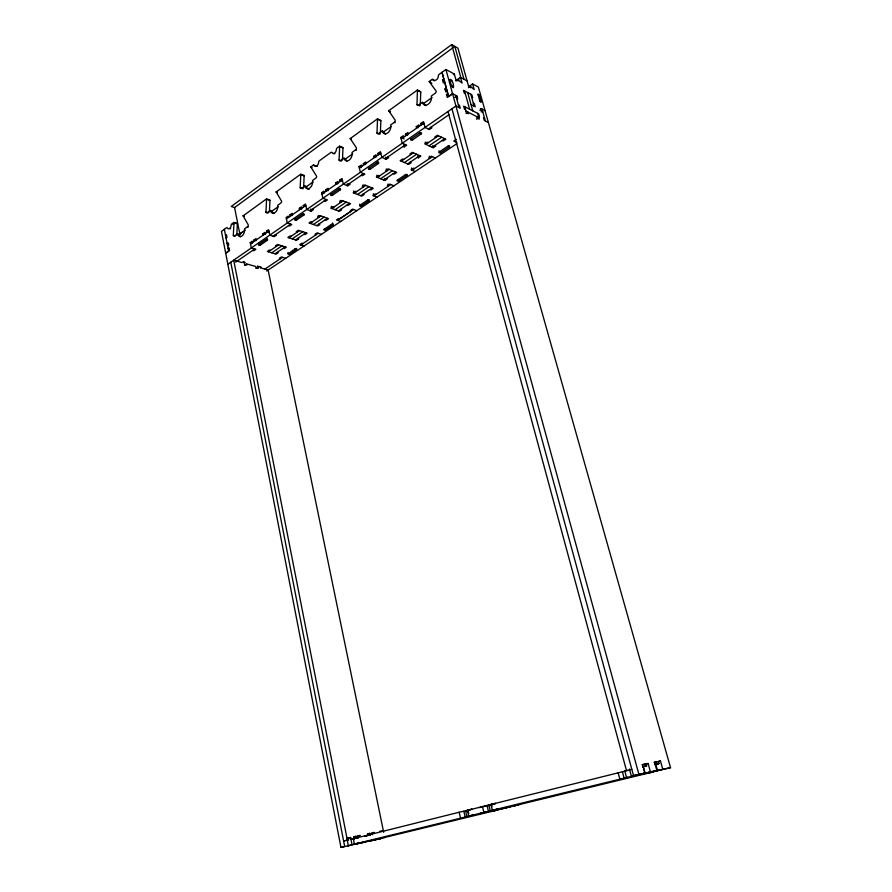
<?xml version="1.0" encoding="UTF-8"?>
<svg xmlns="http://www.w3.org/2000/svg" width="892" height="892" viewBox="0 0 892 892"><rect width="100%" height="100%" fill="white"/><g stroke="black" fill="none" stroke-linecap="round" stroke-linejoin="round"><path stroke-width="1.34" d="M419.43 105.735L416.977 104.531L417.445 90.014L388.722 110.731L395.245 120.309A1.739 1.182 -68 0 1 394.342 122.327L390.663 124.936A6.032 4.114 -68.4 0 1 387.663 132.93A6.032 4.114 -68.4 0 1 382.166 130.979L378.554 133.555A1.717 1.16 -68.7 0 1 377.004 132.986L377.528 118.803L350.266 138.583A1.661 1.115 -69.7 0 0 350.389 138.851L356.343 147.715A1.672 1.126 -69.9 0 1 355.518 149.934L352.017 152.42A5.843 3.936 -70.2 0 1 349.14 160.17A5.843 3.936 -70.2 0 1 343.955 158.163L340.521 160.605A1.661 1.115 -70.6 0 1 339.049 160.025L339.651 146.478A1.628 1.082 -70.3 0 0 339.607 146.165L337.209 147.894A1.65 1.104 -70.3 0 0 336.351 149.577A3.3 2.197 -70.5 0 1 334.645 152.956A3.3 2.197 -70.5 0 1 332.092 152.655A1.65 1.093 -70.6 0 0 330.82 152.499L319.414 160.727A1.628 1.082 -71.1 0 0 318.578 162.389A3.256 2.152 -71.3 0 1 316.916 165.711A3.256 2.152 -71.3 0 1 314.419 165.388A1.628 1.07 -71.4 0 0 313.181 165.221L310.873 166.893A1.594 1.048 -71.4 0 0 310.962 167.161L316.615 176.293A1.628 1.082 -71.7 0 1 315.779 178.188L312.479 180.541A5.664 3.746 -72 0 1 309.725 188.056A5.664 3.746 -72 0 1 304.83 185.971L301.574 188.29A1.606 1.059 -72.3 0 1 300.191 187.699L300.805 174.263L304.15 175.445L303.637 187.632M420.299 104.866L420.745 91.764L417.445 90.014M380.382 133.098L380.851 120.431L377.528 118.803M342.461 160.047L342.985 147.882A1.617 1.082 -70.2 0 0 342.941 147.559L339.607 146.165M273.822 213.623A5.497 3.59 -73.5 0 1 272.06 211.058L270.365 210.479L267.265 212.686A1.561 1.015 -73.7 0 1 265.961 212.084L266.585 198.938L269.964 200.02L269.417 211.939M240.572 236.737A5.352 3.434 -74.8 0 1 239.223 234.373L237.517 233.838L234.551 235.945A1.528 0.97 -75 0 1 233.314 235.321L233.983 222.777M236.793 234.986L237.383 223.747M468.412 87.661L470.352 86.301L470.753 87.728L468.679 86.613L457.942 48.157L451.687 44.6L231.262 206.465L234.574 207.568L454.82 46.384L463.974 79.243M243.137 215.853L266.574 198.838M270.365 210.479A5.508 3.59 -73.5 0 0 275.004 212.608A5.508 3.59 -73.5 0 0 277.657 205.305L280.802 203.064A1.583 1.037 -73.2 0 0 281.593 201.224L276.174 191.914L300.782 174.163M416.977 104.531A1.773 1.215 -66.7 0 0 418.616 105.066L422.418 102.357A6.244 4.304 -66.3 0 0 428.238 104.241A6.244 4.304 -66.3 0 0 431.371 95.99L435.251 93.236A1.795 1.238 -65.9 0 0 436.199 91.151L429.364 81.785A1.762 1.204 -65.8 0 1 429.253 81.495L431.951 79.544A1.795 1.227 -65.7 0 1 433.423 79.633A3.59 2.464 -65.5 0 0 436.378 79.801A3.59 2.464 -65.5 0 0 438.295 76.121A1.806 1.238 -65.3 0 1 439.254 74.281L445.933 69.487L454.34 74.036L455.923 79.778L458.042 80.916L457.652 79.477L462.089 83.079L460.506 77.37L455.689 80.871M225.52 235.399L226.49 234.708L227.003 237.328L226.033 238.019M452.556 93.738L447.282 97.451L446.491 94.519L447.795 93.593L447.07 90.917L445.755 91.843L444.963 88.932L446.279 88.007L444.629 81.941L443.324 82.878L442.532 79.979L443.837 79.042L441.997 72.297L448.609 96.537L452.578 93.749L456.882 95.99L457.685 98.912L456.615 98.354M453.359 74.727L454.34 74.036M244.085 216.377L243.237 216.098L248.199 224.728A1.539 0.981 -74.5 0 1 248.177 225.565A1.539 0.992 -74.5 0 1 247.463 226.769L244.464 228.898A5.363 3.434 -74.8 0 1 241.91 236.012A5.363 3.434 -74.8 0 1 237.517 233.838M239.223 234.373L245.177 230.147M272.06 211.058L278.304 206.621M304.83 185.971L306.525 186.606L313.07 181.946M343.944 158.163L345.628 158.843L352.686 153.837M382.166 130.979L383.828 131.726L391.265 126.452M422.418 102.357L424.057 103.171L431.895 97.618M239.714 234.072L242.613 232.009M456.314 80.759L460.841 77.548L451.687 44.6M227.616 246.125L228.586 245.434L228.073 242.802L227.103 243.494L228.809 244.007M228.084 248.534L229.066 247.853L229.578 250.496L225.676 253.228L228.62 251.187L224.338 229.3M468.735 86.624L472.604 83.915L478.38 87.037L670.539 767.689L654.315 771.29M454.909 97.373L456.882 95.99M252.737 250.373L253.874 250.708L255.892 249.314L251.332 247.943L250.251 242.579L252.269 241.163L252.547 242.512M254.231 241.331L253.964 239.993L255.993 238.565L256.26 239.915M263.084 235.165L262.805 233.815L264.857 232.377L265.136 233.726M266.853 232.533L266.574 231.173L268.648 229.735L269.785 235.154L274.312 236.592L276.397 235.154L275.26 234.797M290.313 216.176L290.023 214.805L292.163 213.311L292.453 214.682M299.634 209.687L299.333 208.304L301.496 206.799L301.797 208.17M303.615 206.911L303.302 205.528L305.488 204.012L306.714 209.531L311.219 211.114L313.404 209.598L312.278 209.207M324.064 201.057L325.179 201.458L327.409 199.919L322.915 198.28L321.655 192.717L323.896 191.156L324.209 192.549M326.082 191.245L325.758 189.851L328.011 188.29L328.323 189.684M335.871 184.421L335.548 183.027L337.823 181.433L338.146 182.827M340.053 181.5L339.729 180.106L342.015 178.5L343.331 184.12L347.791 185.848L350.099 184.254L348.984 183.819M361.383 175.256L362.498 175.702L364.839 174.085L360.379 172.29L359.03 166.626L361.383 164.987L361.717 166.403M363.68 165.031L363.345 163.615L365.709 161.965L366.043 163.381M373.982 157.851L373.637 156.423L376.034 154.751L376.379 156.178M378.386 154.784L378.041 153.357L380.449 151.673L381.865 157.393L386.292 159.267L388.711 157.594L387.607 157.126M402.314 143.211L400.842 137.435L403.318 135.696L403.686 137.145M405.771 135.696L405.403 134.246L407.9 132.507L408.268 133.945M416.664 128.102L416.285 126.653L418.816 124.88L419.195 126.329M421.314 124.858L420.935 123.397L423.488 121.624L425.027 127.444L429.387 129.507L431.951 127.746L430.858 127.221M250.529 243.917L268.938 231.084M286.421 218.897L305.8 205.394M321.979 194.11L342.338 179.905M359.376 168.042L380.806 153.101M401.21 138.873L423.878 123.085M227.817 264.255L455.935 106.014L460.25 108.211L459.436 105.267L458.365 104.721M265.626 239.747L258.791 244.475A1.16 0.557 -10.4 0 0 258.892 245.267A1.16 0.557 -10.4 0 0 260.509 244.999L267.332 240.282A1.16 0.569 -10.6 0 0 267.254 239.48A1.16 0.569 -10.6 0 0 265.626 239.747L267.321 240.282L266.909 238.253M295.04 219.376L302.243 214.392A1.193 0.602 -11.7 0 1 303.893 214.125A1.193 0.602 -11.7 0 1 303.927 214.983L296.735 219.945A1.182 0.591 -11.5 0 1 295.096 220.213A1.182 0.591 -11.5 0 1 295.051 219.376L296.735 219.945M330.965 194.489L338.525 189.26A1.215 0.624 -12.9 0 1 340.22 188.981A1.215 0.624 -12.9 0 1 340.198 189.896L332.649 195.114A1.215 0.624 -12.7 0 1 330.965 195.393A1.215 0.624 -12.7 0 1 330.965 194.489L332.649 195.114M368.753 168.332L376.703 162.823A1.249 0.658 -14.3 0 1 378.442 162.545A1.249 0.658 -14.3 0 1 378.364 163.515L370.414 169.012A1.249 0.658 -14 0 1 368.697 169.29A1.249 0.658 -14 0 1 368.753 168.332L370.414 169.012M411.034 139.041L419.441 133.22A1.293 0.702 -16.1 0 1 421.214 132.941A1.293 0.702 -16.1 0 1 421.091 133.99L412.673 139.788A1.282 0.691 -15.7 0 1 410.922 140.066A1.282 0.691 -15.7 0 1 411.045 139.041L412.673 139.788M235.711 262.125L254.744 248.968M273.175 236.235L290.68 224.126M310.082 210.713L326.294 199.507M346.687 185.413L363.724 173.628M385.177 158.798L405.604 144.682M428.294 128.994L448.966 114.711M403.139 146.4L404.232 146.879L406.707 145.173L402.303 143.199M244.564 265.203L246.526 263.854L255.77 266.507L256.037 267.823L258.234 268.447L257.688 265.827M466.07 113.54L468.044 112.18L468.456 113.652L466.338 112.57L464.721 106.717M268.436 251.778L278.616 244.832M288.952 237.774L299.433 230.627M310.07 223.357L320.864 215.987M342.952 200.912L331.824 208.516L331.322 206.32M365.72 185.38L354.247 193.207L353.723 190.988M389.191 169.346L377.361 177.43L376.814 175.189M401.21 161.151L413.42 152.811M438.429 135.74L425.83 144.348L425.228 142.062M480.309 108.958L480.966 108.512L485.036 110.619M479.896 110.463L481.992 109.036L485.348 121M271.759 252.782L281.939 245.857M292.264 238.833L302.734 231.708M313.371 224.483L324.153 217.135M335.102 209.687L346.219 202.127M357.514 194.445L368.976 186.651M380.605 178.734L392.424 170.695M404.433 162.534L416.631 154.238M429.019 145.809L441.607 137.234M481.123 111.812L482.795 111.901M275.059 253.785L285.228 246.883M295.553 239.892L306.023 232.79M316.649 225.587L327.431 218.284M338.369 210.858L349.474 203.331M360.758 195.683L372.209 187.922M383.839 180.039L395.647 172.033M407.633 163.905L419.82 155.643M432.196 147.247L444.773 138.728M379.736 175.824L378.643 175.389L376.29 176.995L384.92 180.474L387.262 178.891L386.191 178.456M417.378 157.315L418.437 157.784L420.89 156.122L412.36 152.342L409.907 154.026L410.978 154.494M428.35 142.642L427.279 142.151L424.77 143.868L433.267 147.738L435.764 146.054L434.705 145.563M255.993 268.47L258.959 266.474L261.144 267.109L260.163 267.767L268.135 270.064L383.66 832.281M476.551 119.238L478.848 117.677L465.936 111.11M456.303 139.319L453.76 141.025L456.86 142.497M264.601 269.317L282.452 257.331M294.973 248.913L287.904 254.019L289.788 253.975L296.59 249.425L296.545 248.645L294.962 248.913L296.59 249.425L296.367 248.433M300.805 244.999L318.221 233.291M324.231 229.244L331.389 224.45A1.16 0.569 -12.5 0 1 332.995 224.182A1.16 0.569 -12.5 0 1 332.984 224.996L325.848 229.79A1.16 0.557 -12.3 0 1 324.242 230.058A1.16 0.557 -12.3 0 1 324.231 229.244L325.848 229.79M337.522 220.324L353.622 209.508M367.448 200.221L359.944 205.26A1.182 0.591 -13.5 0 0 359.9 206.119A1.182 0.591 -13.5 0 0 361.539 205.851L369.032 200.823A1.193 0.591 -13.7 0 0 369.087 199.953A1.193 0.591 -13.7 0 0 367.448 200.221L369.032 200.823L368.786 199.797M390.796 184.532L373.882 195.894L373.347 193.709M397.431 180.061L405.325 174.776A1.215 0.624 -15.1 0 1 406.986 174.498A1.215 0.624 -15.1 0 1 406.886 175.423L399.003 180.708A1.215 0.624 -14.8 0 1 397.33 180.976A1.215 0.624 -14.8 0 1 397.431 180.061L399.014 180.719M432.33 156.624L412.082 170.227L411.513 167.997M447.661 146.321L439.332 151.908A1.249 0.658 -16.4 0 0 439.176 152.889A1.249 0.658 -16.4 0 0 440.882 152.621L449.211 147.035A1.26 0.658 -16.7 0 0 449.367 146.043A1.26 0.658 -16.7 0 0 447.65 146.321L449.211 147.035L448.832 145.63M266.73 271.001L456.76 143.724M346.888 838.424L350.623 837.488L352.05 844.769L359.097 843.185M353.723 836.919L356.209 836.295L356.566 838.112M641.972 764.834L644.626 764.176L645.206 766.295L646.611 766.005L646.02 763.898L648.094 763.474L650.435 771.926L656.902 770.565L654.572 762.192L656.601 761.779L657.181 763.864L659.032 763.496L658.452 761.411L660.459 761.01L662.789 769.328L670.539 767.689M357.703 836.072L360.178 835.447L357.815 835.96L358.171 837.766L355.629 838.268M645.451 764.143L648.094 763.474M367.448 833.998L369.924 833.373L370.28 835.157M653.97 762.437L656.601 761.779M371.886 833.05L374.361 832.426L372.053 832.927L372.41 834.7M657.828 761.668L660.459 761.01M350.623 837.488L348.203 838.001L348.571 839.829L343.621 841.022L344.825 840.755M468.066 816.37L466.906 816.626L465.579 810.783L466.739 810.538L459.19 812.233L350.98 839.305L358.149 837.566L353.332 838.603L354.425 844.1L359.242 843.04L347.791 845.895M465.579 810.783L490.054 804.729L488.905 804.974L490.288 810.895L497.769 809.401L483.152 812.857M488.905 804.974L625.894 770.922L624.824 771.134L626.552 777.501L627.611 777.278M624.824 771.134L631.792 769.261M492.529 804.116L495.517 803.369L490.923 804.339L492.317 810.293L496.911 809.3L493.912 810.036M354.079 838.725L358.015 837.755M479.372 807.561L492.083 804.484L490.6 804.852M642.552 766.953L646.611 766.005M366.01 836.072L367.259 835.771L364.906 836.272M484.69 806.491L495.093 803.904M368.719 835.492L369.957 835.191M654.55 764.522L657.181 763.864M655.085 764.477L659.032 763.496M655.642 764.522L657.95 763.953L655.263 764.5M237.35 223.446L233.949 222.364L231.887 223.859A1.516 0.959 -74.7 0 0 231.139 225.397A3.033 1.918 -74.8 0 1 229.645 228.464A3.033 1.918 -74.8 0 1 227.46 228.04A1.516 0.959 -74.9 0 0 226.378 227.828L221.461 231.396L340.956 847.4L344.68 846.486L230.772 262.226M354.425 844.1L473.384 815.065L468.746 816.08L467.408 810.192L472.046 809.211L467.977 810.181M468.746 816.08L492.763 810.282M492.317 810.293L644.871 773.108L642.53 764.589L644.626 764.176M451.943 108.779L633.543 775.672L644.871 773.108M491.18 810.828L479.417 813.716L481.691 813.214M650.435 771.926L631.413 776.308L629.44 769.027M361.015 842.884L369.043 841.033M640.835 774.367L656.902 770.565M368.396 841.268L381.821 838.19M645.284 773.431L647.023 773.007M662.789 769.328L639.843 774.524M374.573 839.907L495.473 810.493L491.102 811.452L493.967 810.75M495.06 810.505L510.681 806.602L493.109 810.739L495.316 810.259M517.07 805.097L514.126 805.811L518.442 804.874L499.23 809.457M518.152 804.863L651.896 772.249M651.338 772.249L647.893 773.096L662.343 769.595M377.349 839.383L381.04 838.48L368.385 841.357M369.801 840.866L354.102 844.412L365.319 841.948M371.05 840.554L373.369 840.052M383.638 837.733L384.775 837.476M340.956 847.4L351.515 844.98M519.523 804.495L520.605 804.261M496.811 809.936L499.007 809.468M496.342 810.159L497.435 809.925M348.571 839.829L347.356 840.086L233.715 260.185L242.033 262.571L243.014 261.891L245.267 262.538M356.209 836.295L353.823 836.808L354.302 839.227M367.593 833.875L369.924 833.373M379.892 831.255L382.166 830.764M633.543 775.672L639.542 774.412M641.816 773.933L651.617 771.859M652.286 771.892L657.125 770.866M627.555 770.365L626.485 770.577L447.985 111.533M280.434 258.68L279.352 258.357L281.359 256.996L285.685 258.301M270.477 250.396L269.362 250.061L267.344 251.444L276.174 254.12L278.192 252.748L277.1 252.414M250.251 242.579L252.525 243.271M233.314 235.321L235.443 235.979M260.497 244.999L258.791 244.475L258.591 243.471M289.8 253.975L288.172 253.484L287.96 252.492M276.587 246.237L275.472 245.891L277.524 244.486L286.343 247.229L284.303 248.623L283.199 248.277M253.964 239.993L256.227 240.684M232.745 224.126L233.593 224.394M262.805 233.815L265.069 234.529M247.463 226.769L248.31 227.036M234.841 223.045L237.383 223.859M304.027 246.025L299.712 244.653L301.786 243.26L302.867 243.605M266.574 231.173L268.849 231.898M291.048 236.358L289.945 236.001L287.86 237.428L296.657 240.249L298.742 238.833L297.649 238.487M297.337 232.065L296.233 231.708L298.341 230.259L307.127 233.158L305.019 234.585L303.927 234.228M243.115 215.752L243.973 216.031M288.562 225.598L289.699 225.977L291.818 224.505L287.291 223L286.12 217.536L288.25 216.054L288.54 217.414M316.103 234.708L315.021 234.351L317.139 232.935L321.432 234.362M265.961 212.084L268.113 212.976M312.233 221.896L311.13 221.528L308.978 222.989L317.753 225.966L319.893 224.516L318.801 224.148M290.023 214.805L292.286 215.574M302.232 214.392L303.916 214.972L303.704 213.946M331.389 224.45L332.995 224.996L332.526 222.989M267.455 199.552L269.997 200.432M325.268 219.755L326.361 220.134L328.524 218.663L319.782 215.608L317.608 217.102L318.712 217.481L318.254 215.44M340.722 221.45L336.44 219.945L338.614 218.484L339.685 218.863L351.403 210.991L350.344 210.612L352.563 209.118L356.811 210.668M299.333 208.304L301.585 209.096M303.302 205.528L305.566 206.331M276.308 192.259L277.156 192.56M276.174 191.914L277.033 192.215M334.054 207.011L332.95 206.609L330.742 208.126L339.473 211.259L341.681 209.765L340.599 209.375M300.191 187.699L303.146 188.781M347.256 204.848L348.337 205.249L350.578 203.733L341.87 200.522L339.629 202.049L340.722 202.451L340.253 200.388M321.655 192.717L323.907 193.553M361.539 205.851L359.944 205.26L359.699 204.235M325.758 189.851L328.011 190.698M301.663 174.899L304.194 175.858M338.525 189.26L340.198 189.896L339.952 188.848M335.548 183.027L337.789 183.886M356.544 191.657L355.451 191.234L353.165 192.795L361.851 196.106L364.126 194.556L363.044 194.144M377.048 197.121L372.823 195.482L375.108 193.954L376.168 194.356M339.729 180.106L341.959 180.976M369.924 189.494L370.994 189.907L373.302 188.346L364.638 184.956L362.33 186.528L363.423 186.963L362.921 184.878M310.873 166.893L311.709 167.217M310.996 167.25L311.843 167.573M313.181 165.221L315.701 166.213M393.952 185.804L389.737 184.098L387.407 185.67L388.466 186.094L387.953 184.02M339.049 160.025L341.569 161.039M359.03 166.626L361.249 167.54M333.329 153.524L334.166 153.87A1.639 1.093 -70.6 0 1 334.868 153.658M363.345 163.615L365.564 164.529M393.283 173.65L394.353 174.096L396.728 172.49L388.132 168.9L385.745 170.528L386.827 170.985L386.303 168.878M376.703 162.823L378.364 163.515L377.84 161.385M405.325 174.776L406.897 175.423M340.488 146.946L342.985 147.983M355.507 149.945L356.343 150.291M373.637 156.423L375.855 157.36M415.226 171.554L411.034 169.781L413.431 168.164L414.479 168.61M378.041 153.357L380.248 154.305M350.244 138.483L351.08 138.84M350.389 138.851L351.225 139.208M403.652 159.501L402.571 159.032L400.151 160.694L408.714 164.362L411.134 162.723L410.075 162.266M435.452 158.007L431.282 156.156L428.829 157.806L429.866 158.263L429.32 156.156M377.004 132.997L379.914 134.291M400.842 137.435L404.143 138.929M440.893 152.621L439.343 151.908L439.054 150.848M405.403 134.246L407.599 135.249M378.398 119.628L380.884 120.766M419.441 133.22L421.08 133.978L420.801 132.897M394.342 122.327L395.167 122.717M416.285 126.653L418.471 127.679M435.909 137.48L434.839 136.978L437.381 135.249L445.833 139.23L443.302 140.936L442.254 140.445M388.722 110.731L390.373 111.511M388.879 111.099L390.529 111.879M420.935 123.397L423.12 124.434M419.028 105.267L419.842 105.669M418.326 90.873L420.768 92.11M465.524 109.638L464.464 109.103L463.65 106.17L478.67 113.875L479.472 116.763L478.447 116.239M488.403 122.55L484.334 120.476L483.52 117.599L484.546 118.112M446.491 94.519L448.643 95.645M471.032 104.576L475.191 106.728L474.388 103.851L473.351 103.316M444.963 88.932L447.126 90.059M429.253 81.495L430.067 81.919M429.409 81.874L431.851 83.146M431.951 79.544L432.765 79.968M433.579 80.403L434.393 80.826M451.843 86.056L453.459 86.914A1.338 0.557 57.6 0 1 452.969 87.583A1.338 0.557 57.6 0 1 451.854 86.067C446.479 74.147 454.095 80.525 453.47 86.925M479.651 100.718L481.156 102.156L479.718 100.919L478.067 94.061L479.394 95.266L481.167 101.521M465.345 93.794L464.297 93.247L463.494 90.36L471.846 94.775L472.648 97.641L471.612 97.094M442.532 79.979L444.695 81.127M450.181 80.001L451.798 80.86M477.978 94.808L479.506 95.622M470.352 86.301L474.198 89.568L472.604 83.915M460.506 77.37L467.096 80.927M480.966 108.512L481.769 111.377M477.633 113.34L479.249 119.127L477.187 118.079L476.774 116.629M470.809 94.229L474.154 106.193M655.542 763.507L657.516 770.61M467.687 92.578L472.782 110.853M464.554 90.917L469.638 109.237M643.466 767.209L645.128 773.23M455.79 95.422L459.157 107.653M445.933 69.487L638.895 774.367M622.404 771.792L624.11 778.136M618.111 772.662L619.828 779.039M432.709 145.608L433.267 147.738M417.891 155.665L418.437 157.784M403.686 144.727L404.232 146.879M385.768 157.137L386.292 159.267M384.407 178.389L384.92 180.474M347.3 183.741L347.791 185.848M491.38 804.361L491.938 806.725M487.077 805.476L488.448 811.374M482.472 806.446L483.843 812.378M468.244 811.352L468.779 813.694M463.84 811.252L465.167 817.083M459.19 812.233L460.517 818.098M310.762 209.051L311.219 211.114M246.526 263.854L246.794 265.18L244.542 264.534L244.007 261.891M234.574 207.568L239.948 234.563M347.122 839.64L348.315 845.683M230.08 228.742A1.505 0.959 -74.9 0 1 230.66 228.854M309.134 189.383A5.653 3.746 -72 0 1 306.513 186.595M316.883 166.369A1.617 1.07 -71.4 0 1 317.229 166.336M346.91 161.039A5.843 3.936 -70.2 0 1 345.628 158.843M385.556 134.179A6.021 4.114 -68.4 0 1 383.828 131.726M425.897 105.646A6.222 4.304 -66.3 0 1 424.057 103.171"/></g></svg>
